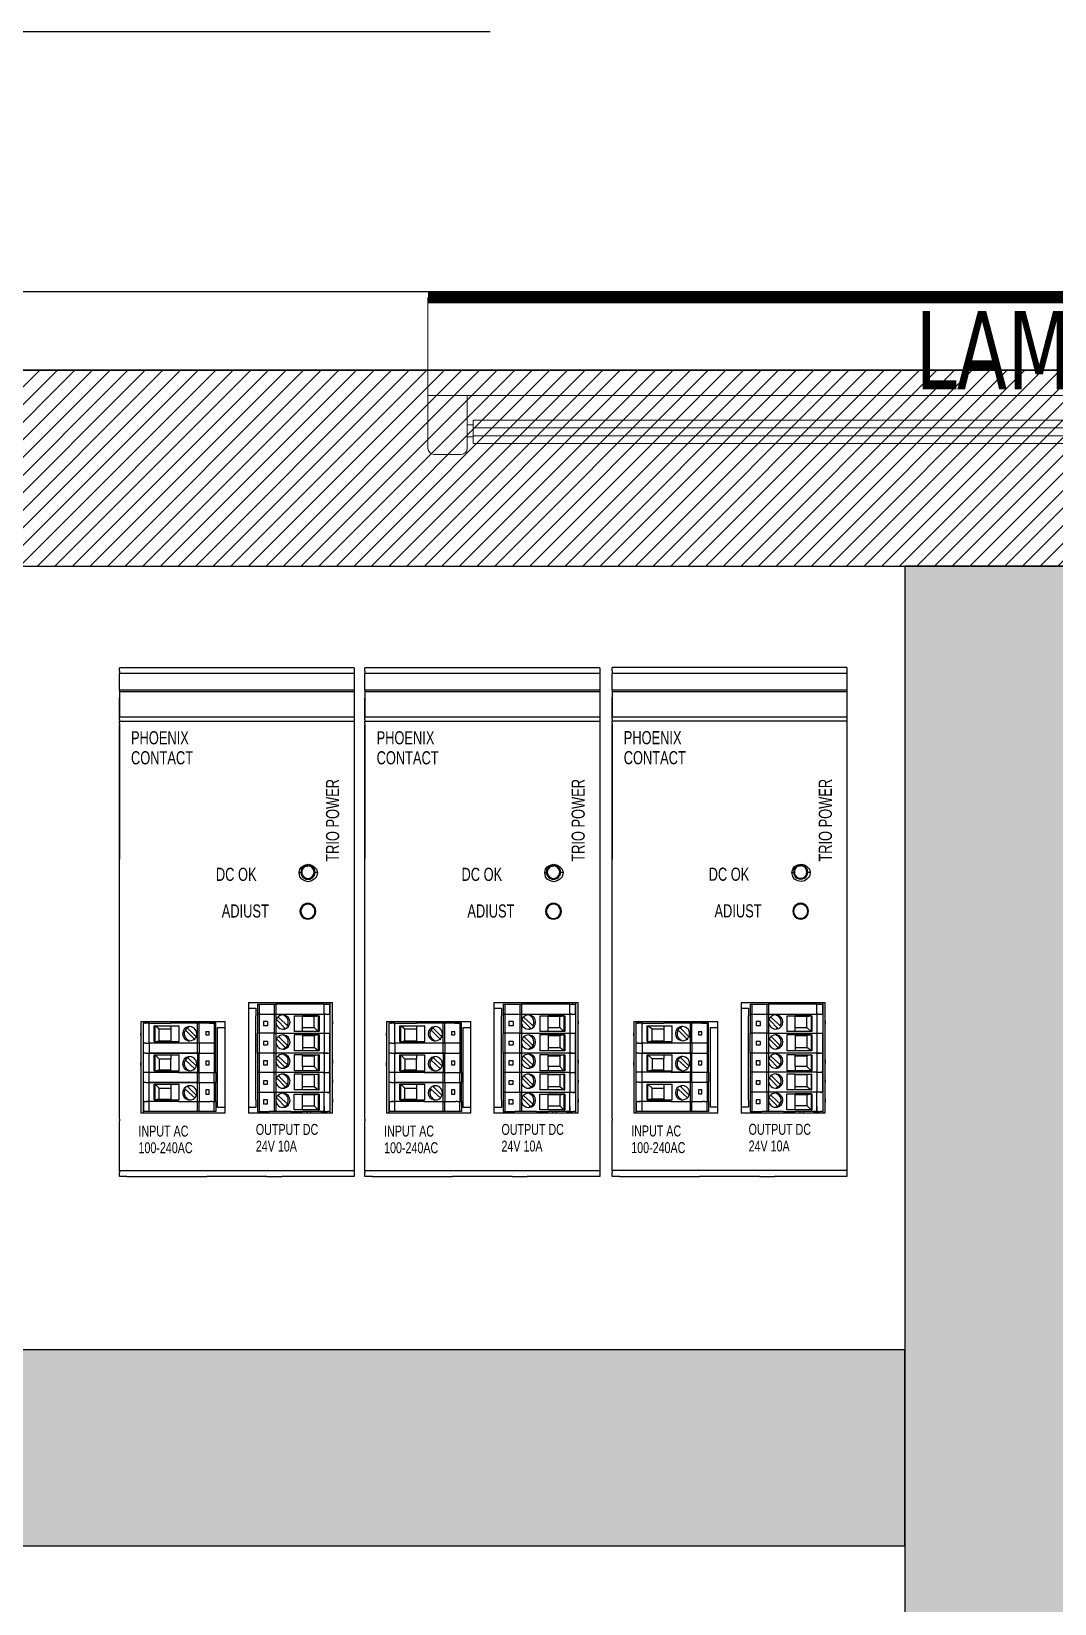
# Model space of a CAD drawing. Header units: millimetres. Extents: x 6750 to 121550, y -28210 to 66060.
# Drawn here: x 38771 to 39032.1, y 64600.7 to 65001.8 of the extents above; entities that cross this region are included whole.
import ezdxf
from ezdxf.enums import TextEntityAlignment as Align

# ---------------------------------------------------------------- set-up
doc = ezdxf.new("R2010")
doc.units = ezdxf.units.MM
doc.linetypes.add('atContinuous2', pattern=[0])
doc.layers.add('CHANGE', color=4, linetype='Continuous', lineweight=0)
doc.layers.add('TEXT', color=1, linetype='Continuous', lineweight=20)
doc.layers.add('Z_entity', color=7, linetype='Continuous')
doc.layers.add('Z_text', color=7, linetype='Continuous')
doc.styles.add('PM', font='arial.ttf', dxfattribs={"width": 0.6})
doc.styles.get("Standard").update_dxf_attribs({"font": 'arial.ttf'})
doc.styles.add('Tahoma', font='tahoma.ttf')
doc.dimstyles.new('MK-1.20 CK', dxfattribs={"dimscale": 25, "dimtxt": 2, "dimasz": 1, "dimexe": 0.5, "dimexo": 1, "dimgap": 0.5, "dimtad": 1, "dimdec": 0, "dimrnd": 0.0001, "dimtxsty": 'PM', "dimcen": 0, "dimdle": 1, "dimclrd": 251, "dimclre": 251, "dimclrt": 256, "dimadec": 4, "dimazin": 2, "dimtfac": 0.333333, "dimtdec": 0, "dimtix": 1, "dimtmove": 2, "dimatfit": 3, "dimtvp": 1, "dimarcsym": 0})

# ---------------------------------------------------------------- blocks, each defined once
blk = doc.blocks.new('A$C5AD80D50')
at = {"layer": 'CHANGE'}
for p, q in [((-150, -1.5), (-150, -26.5)), ((150, -1.5), (150, -26.5)), ((-150, -26.5), (-150, -40)), ((-150, -26.5), (150, -26.5)), ((-140, -40), (-140, -26.5)), ((140, -40), (140, -26.5)), ((150, -26.5), (150, -40)), ((-138.5, -34.01), (-140, -34.01)), ((-138.5, -32.75), (-138.5, -38.75)), ((-138.5, -32.75), (138.25, -32.75)), ((-138.5, -34.75), (138.25, -34.75)), ((138.25, -32.75), (138.25, -38.75)), ((138.25, -34.01), (139.75, -34.01)), ((-138.5, -37), (-140, -37)), ((-138.5, -36.75), (138.25, -36.75)), ((-138.5, -38.75), (138.25, -38.75)), ((138.25, -37), (139.75, -37)), ((-148.5, -41.5), (-141.5, -41.5)), ((148.5, -41.5), (141.5, -41.5))]:
    blk.add_line(p, q, dxfattribs=at)
at = {"layer": 'CHANGE', "const_width": 3}
blk.add_lwpolyline([(-150, -1.5), (150, -1.5)], dxfattribs=at)
at = {"layer": 'CHANGE'}
for centre, start, end in [((-148.5, -40), 180, 270), ((-141.5, -40), 270, 0), ((141.5, -40), 180, 270), ((148.5, -40), 270, 0)]:
    blk.add_arc(centre, 1.5, start, end, dxfattribs=at)
blk = doc.blocks.new('A$C47690F4F')
blk.add_blockref('A$C5AD80D50', (0, 0))
at = {"layer": 'TEXT', "color": 2, "style": 'Tahoma', "width": 0.8}
blk.add_text('LAMP', height=20, dxfattribs=at).set_placement((0, -14.92), align=Align.MIDDLE)
blk = doc.blocks.new('A$C2D756657')
blk.add_lwpolyline([(25.92, 129.82), (25.92, 0)])
at = {"layer": 'Z_entity', "color": 0}
for points in [[(-33.99, 128.97), (-33.99, 129.82)], [(-32.08, 129.82), (-33.99, 129.82)], [(-33.99, 128.97), (-33.99, 129.82)], [(-32.08, 129.82), (-33.99, 129.82)], [(-33.99, 128.97), (-33.99, 128.33)], [(-33.99, 128.97), (-33.99, 128.33)], [(-31.45, 129.82), (-32.08, 129.82)], [(-30.6, 129.82), (-31.45, 129.82)], [(-30.6, 129.82), (-31.45, 129.82)], [(-29.53, 129.82), (-30.6, 129.82)], [(21.46, 129.82), (-29.53, 129.82), (-30.6, 129.82)], [(25.92, 129.82), (24.01, 129.82), (23.37, 129.82), (22.52, 129.82), (21.46, 129.82)], [(23.37, 129.82), (22.52, 129.82), (21.46, 129.82)], [(25.92, 129.82), (24.01, 129.82)], [(-33.99, 126.84), (-33.99, 127.91), (-33.99, 128.33)], [(-33.99, 126.84), (-33.99, 127.91), (-33.99, 128.33)], [(-29.53, 128.33), (-33.99, 128.33)], [(-33.99, 124.08), (-33.99, 126.84)], [(-33.99, 124.08), (-33.99, 126.84)], [(-27.83, 128.33), (-29.53, 128.33)], [(19.76, 128.33), (-27.83, 128.33), (-29.53, 128.33)], [(21.46, 128.33), (19.76, 128.33)], [(25.92, 128.33), (21.46, 128.33), (19.76, 128.33)], [(-33.99, 124.08), (-33.99, 123.87), (-33.99, 123.66), (-33.99, 123.02)], [(25.92, 124.08), (-33.99, 124.08), (-33.99, 123.87), (-33.99, 123.66), (-33.99, 123.02)], [(25.92, 123.87), (25.92, 123.66), (-33.99, 123.66)], [(-33.99, 123.02), (-33.99, 122.17), (-33.99, 118.98), (-33.99, 117.28)], [(-33.99, 123.02), (-33.99, 122.17), (-33.99, 118.98), (-33.99, 117.28)], [(-33.99, 117.28), (-33.99, 118.98), (-33.99, 122.17)], [(-33.99, 116.64), (-33.99, 117.28)], [(-33.99, 116.64), (-33.99, 117.28)], [(-33.99, 116.64), (-33.99, 117.28)], [(-33.99, 117.28), (25.92, 117.28), (25.92, 116.64), (25.92, 116.43), (25.92, 116.22)], [(-33.99, 116.64), (-33.99, 116.43), (-33.99, 116.22)], [(-33.99, 116.64), (-33.99, 116.43), (-33.99, 116.22)], [(-33.99, 116.64), (-33.99, 116.43), (-33.99, 116.22), (25.92, 116.22)], [(-33.99, 115.58), (-33.99, 115.79), (-33.99, 116.22)], [(-33.99, 115.58), (-33.99, 115.79), (-33.99, 116.22)], [(-33.99, 115.58), (-33.99, 115.79), (-33.99, 116.22)], [(-33.99, 115.58), (-33.99, 115.16)], [(-33.99, 115.58), (-33.99, 115.16)], [(-33.99, 115.16), (-33.99, 80.95), (-33.99, 115.16)], [(-33.99, 68.2), (-33.99, 80.95)], [(-33.99, 68.2), (-33.99, 80.95)], [(16.57, 77.55), (16.36, 76.49), (15.72, 75.85), (15.09, 75.43), (14.24, 75.21), (13.39, 75.43), (12.54, 75.85), (12.11, 76.49), (11.9, 77.55), (12.11, 78.4), (12.54, 79.04), (13.39, 79.46), (14.24, 79.68), (15.09, 79.46), (15.72, 79.04), (16.36, 78.4), (16.57, 77.55)], [(11.9, 77.55), (12.54, 77.55)], [(14.02, 79.04), (14.02, 79.25)], [(16.57, 77.55), (15.94, 77.55)], [(-33.99, 61.83), (-33.99, 65.02), (-33.99, 68.2)], [(-33.99, 65.02), (-33.99, 68.2)], [(-33.99, 65.02), (-33.99, 68.2)], [(-33.99, 14.66), (-33.99, 61.83), (-33.99, 65.02)], [(-33.99, 14.66), (-33.99, 61.83), (-33.99, 65.02)], [(-1.06, 44.41), (20.4, 44.41)], [(-1.06, 44.41), (-1.06, 42.92), (0.85, 42.92), (0.85, 41.01)], [(14.02, 43.98), (14.02, 44.41)], [(14.87, 43.98), (14.87, 44.41)], [(18.91, 44.41), (18.91, 43.98)], [(18.91, 44.41), (18.91, 43.98)], [(19.76, 44.41), (19.76, 43.98), (19.76, 41.43)], [(20.4, 39.94), (20.4, 44.41)], [(-1.06, 42.92), (-1.06, 17.63)], [(0.85, 19.55), (0.85, 41.01)], [(1.27, 43.98), (1.7, 43.98), (5.52, 43.98)], [(1.27, 43.98), (1.27, 41.43), (1.7, 41.43), (2.34, 41.43)], [(1.7, 41.43), (1.7, 36.54), (1.27, 36.54)], [(1.27, 41.43), (1.27, 36.54)], [(1.7, 41.43), (1.27, 41.43)], [(1.7, 43.98), (1.7, 41.43)], [(1.7, 41.43), (2.34, 41.43)], [(2.34, 41.43), (5.52, 41.43)], [(2.34, 41.43), (5.52, 41.43)], [(5.52, 43.98), (5.52, 41.43)], [(5.52, 43.98), (5.95, 43.98)], [(5.52, 41.43), (5.52, 36.54)], [(5.52, 41.43), (5.95, 41.43), (10.84, 41.43)], [(5.52, 41.43), (5.95, 41.43), (10.84, 41.43)], [(18.27, 41.43), (18.27, 43.98), (5.95, 43.98), (5.95, 41.43)], [(5.95, 41.43), (5.95, 36.54)], [(9.14, 38.24), (6.59, 40.58)], [(10.62, 41.01), (12.75, 41.01), (12.75, 40.79)], [(10.62, 41.01), (10.62, 36.97)], [(10.84, 41.43), (11.9, 41.43)], [(10.84, 41.43), (11.9, 41.43), (12.75, 41.43)], [(11.9, 41.43), (12.75, 41.43)], [(12.75, 41.43), (15.72, 41.43)], [(12.75, 41.43), (15.72, 41.43)], [(16.78, 41.01), (12.75, 41.01)], [(12.75, 38.03), (12.75, 40.79)], [(15.72, 40.79), (12.75, 40.79)], [(15.72, 41.43), (15.94, 41.43)], [(15.72, 41.43), (15.94, 41.43)], [(15.72, 38.03), (15.72, 40.79), (16.78, 41.01), (16.78, 36.97)], [(15.94, 41.43), (17.42, 41.43), (18.06, 41.43), (18.27, 41.43)], [(15.94, 41.43), (17.42, 41.43), (18.06, 41.43), (18.27, 41.43)], [(16.78, 41.01), (17, 41.01), (17, 36.97)], [(18.27, 43.98), (19.76, 43.98)], [(18.48, 41.43), (18.27, 41.43), (18.27, 36.54)], [(18.7, 41.43), (18.48, 41.43), (18.27, 41.43)], [(18.7, 41.43), (18.48, 41.43)], [(18.7, 41.43), (19.12, 41.43), (19.33, 41.43), (19.55, 41.43)], [(18.7, 41.43), (19.12, 41.43), (19.33, 41.43), (19.55, 41.43)], [(19.76, 41.43), (19.55, 41.43)], [(19.76, 41.43), (19.55, 41.43)], [(19.76, 41.43), (19.76, 43.98)], [(19.76, 41.43), (19.76, 40.16), (19.76, 39.94), (19.76, 39.31)], [(19.76, 41.43), (19.76, 40.16), (19.76, 39.94), (19.76, 39.31)], [(19.76, 40.16), (19.76, 39.94), (19.76, 39.31)], [(-28.47, 39.52), (-28.47, 36.76), (-28.47, 36.54)], [(-28.47, 39.52), (-7.01, 39.52)], [(-28.47, 36.76), (-28.47, 36.54), (-28.47, 36.12), (-28.47, 35.91), (-28.47, 35.69)], [(-28.47, 36.76), (-28.47, 36.54), (-28.47, 36.12), (-28.47, 35.91), (-28.47, 35.69)], [(-28.47, 36.54), (-28.47, 36.12), (-28.47, 35.91), (-28.47, 35.69)], [(-28.47, 36.12), (-28.47, 36.54), (-28.47, 36.12), (-28.47, 35.91), (-28.47, 36.12)], [(-27.83, 39.52), (-27.83, 39.09)], [(-27.2, 39.09), (-27.41, 39.09), (-27.83, 39.09)], [(-27.83, 36.54), (-27.83, 36.76), (-27.83, 38.03), (-27.83, 39.09)], [(-27.83, 36.54), (-27.83, 36.76), (-27.83, 38.03), (-27.83, 39.09)], [(-27.83, 35.69), (-27.83, 36.12), (-27.83, 36.54)], [(-27.83, 35.69), (-27.83, 36.12), (-27.83, 36.54)], [(-27.41, 39.09), (-27.2, 39.09)], [(-26.35, 39.09), (-27.2, 39.09)], [(-26.35, 39.09), (-27.2, 39.09)], [(-26.35, 38.88), (-26.35, 39.09), (-26.13, 39.09), (-25.5, 39.09)], [(-26.35, 39.09), (-26.13, 39.09), (-25.5, 39.09)], [(-26.35, 39.09), (-26.35, 38.88)], [(-26.35, 37.18), (-26.35, 37.61), (-26.35, 38.67), (-26.35, 38.88)], [(-26.35, 37.61), (-26.35, 38.67), (-26.35, 38.88)], [(-26.35, 37.18), (-26.35, 37.61)], [(-26.35, 33.99), (-26.35, 37.18)], [(-25.5, 39.09), (-20.82, 39.09)], [(-25.07, 34.42), (-25.07, 38.46)], [(-25.07, 34.42), (-24.86, 34.42), (-24.86, 38.46)], [(-25.07, 38.46), (-24.86, 38.46)], [(-24.86, 38.46), (-20.82, 38.46), (-20.82, 37.61)], [(-20.82, 37.61), (-23.8, 37.61), (-24.86, 38.46)], [(-23.8, 34.63), (-23.8, 37.61)], [(-19.12, 39.09), (-19.97, 39.09), (-20.4, 39.09), (-20.82, 39.09)], [(-19.97, 39.09), (-20.4, 39.09), (-20.82, 39.09)], [(-20.82, 34.42), (-18.7, 34.42), (-18.7, 38.46)], [(-20.82, 38.46), (-18.7, 38.46)], [(-20.82, 37.61), (-20.82, 34.63)], [(-19.12, 39.09), (-19.97, 39.09), (-20.4, 39.09)], [(-19.12, 39.09), (-19.97, 39.09)], [(-18.91, 39.09), (-19.12, 39.09)], [(-18.91, 39.09), (-19.12, 39.09)], [(-18.91, 39.09), (-19.12, 39.09)], [(-17.85, 39.09), (-18.91, 39.09)], [(-17.85, 39.09), (-18.91, 39.09)], [(-11.05, 39.09), (-12.32, 39.09), (-13.6, 39.09), (-14.02, 39.09), (-17.85, 39.09)], [(-14.66, 34.84), (-17.21, 37.39)], [(-16.57, 37.82), (-14.24, 35.48)], [(-14.02, 33.99), (-14.02, 39.09)], [(-10.84, 33.99), (-13.6, 33.99), (-13.6, 39.09)], [(-9.77, 39.09), (-10.41, 39.09), (-11.05, 39.09), (-12.32, 39.09)], [(-11.9, 36.97), (-11.9, 36.12), (-11.05, 36.12)], [(-11.9, 36.97), (-11.05, 36.97)], [(-11.05, 39.09), (-10.41, 39.09), (-9.77, 39.09)], [(-11.05, 36.12), (-11.05, 36.97)], [(-9.77, 39.09), (-9.77, 33.99), (-9.35, 33.99), (-9.35, 39.09), (-9.77, 39.09)], [(-8.92, 38.03), (-7.01, 38.03), (-7.01, 39.52)], [(-8.92, 19.55), (-8.92, 36.12), (-8.92, 38.03)], [(-7.01, 17.63), (-7.01, 38.03)], [(1.7, 36.54), (1.7, 31.45), (1.27, 31.45), (1.27, 36.54)], [(1.7, 36.54), (1.27, 36.54)], [(5.52, 36.54), (2.34, 36.54), (1.7, 36.54)], [(5.52, 36.54), (2.34, 36.54), (1.7, 36.54)], [(3.82, 39.52), (2.76, 39.52)], [(2.76, 39.52), (2.76, 38.46)], [(3.82, 38.46), (2.76, 38.46)], [(3.82, 39.52), (3.82, 38.46)], [(5.52, 36.54), (5.95, 36.54), (18.06, 36.54)], [(18.06, 31.45), (5.95, 31.45), (5.52, 31.45), (5.52, 36.54)], [(5.52, 36.54), (5.95, 36.54), (18.06, 36.54)], [(18.06, 31.45), (5.95, 31.45), (5.52, 31.45), (5.52, 36.54)], [(5.52, 36.54), (5.95, 36.54), (18.06, 36.54)], [(5.95, 36.54), (5.95, 31.45)], [(6.16, 39.94), (8.5, 37.61)], [(16.78, 36.97), (12.75, 36.97), (10.62, 36.97)], [(16.78, 36.12), (12.75, 36.12), (10.62, 36.12)], [(10.62, 36.12), (10.62, 32.08)], [(12.75, 36.97), (12.75, 38.03), (15.72, 38.03), (16.78, 36.97)], [(16.78, 36.12), (15.72, 35.91), (12.75, 35.91)], [(12.75, 36.12), (12.75, 35.91)], [(16.78, 36.12), (16.78, 32.08), (12.75, 32.08)], [(17, 36.12), (17, 32.08), (16.78, 32.08), (15.72, 32.93)], [(17, 36.97), (16.78, 36.97)], [(17, 36.12), (16.78, 36.12)], [(18.06, 36.54), (18.27, 36.54), (19.12, 36.54)], [(18.06, 36.54), (18.27, 36.54), (19.12, 36.54)], [(18.06, 36.54), (18.27, 36.54), (19.12, 36.54)], [(18.27, 36.54), (18.27, 31.45), (19.12, 31.45)], [(19.12, 36.54), (19.33, 36.54), (19.55, 36.54)], [(19.12, 36.54), (19.33, 36.54), (19.55, 36.54)], [(19.12, 36.54), (19.33, 36.54), (19.55, 36.54), (19.76, 36.54)], [(19.12, 36.54), (19.33, 36.54), (19.55, 36.54), (19.76, 36.54)], [(19.55, 36.54), (19.76, 36.54)], [(19.76, 39.31), (19.76, 38.67), (19.76, 38.46), (19.76, 36.97)], [(19.76, 39.31), (19.76, 38.67), (19.76, 38.46), (19.76, 36.97)], [(19.76, 39.31), (19.76, 38.67), (19.76, 38.46), (19.76, 36.97)], [(19.76, 36.97), (19.76, 36.54)], [(19.76, 36.97), (19.76, 36.54)], [(19.76, 21.46), (19.76, 24.86), (19.76, 26.56), (19.76, 28.68), (19.76, 29.32), (19.76, 29.96), (19.76, 31.45), (19.76, 36.54), (19.76, 31.45), (19.76, 29.96), (19.76, 29.32), (19.76, 28.68), (19.76, 26.56), (19.76, 24.86), (19.76, 21.46)], [(19.76, 36.54), (19.76, 31.45), (19.76, 29.96), (19.76, 29.32), (19.76, 28.68)], [(20.4, 39.73), (20.4, 39.94)], [(20.4, 38.88), (20.4, 39.31), (20.4, 39.73), (20.4, 39.94)], [(20.4, 38.88), (20.4, 39.31), (20.4, 39.73), (20.4, 39.94)], [(20.4, 38.67), (20.4, 38.88), (20.4, 39.31), (20.4, 39.73), (20.4, 39.31), (20.4, 38.88)], [(20.4, 38.88), (20.4, 39.31), (20.4, 39.73)], [(20.4, 38.67), (20.4, 38.88)], [(20.4, 38.67), (20.4, 38.88)], [(20.4, 34.63), (20.4, 34.84), (20.4, 38.67)], [(-28.47, 35.69), (-28.47, 29.11), (-28.47, 28.26), (-28.47, 21.67)], [(-27.83, 33.99), (-27.83, 34.84), (-27.83, 35.69)], [(-27.83, 33.99), (-27.83, 34.84), (-27.83, 35.69)], [(-27.83, 31.45), (-27.83, 31.66), (-27.83, 33.36), (-27.83, 33.99)], [(-27.83, 33.99), (-27.62, 33.99)], [(-27.83, 33.99), (-27.62, 33.99)], [(-27.83, 31.45), (-27.83, 31.66), (-27.83, 33.36), (-27.83, 33.99)], [(-27.2, 33.99), (-27.41, 33.99), (-27.62, 33.99)], [(-27.2, 33.99), (-27.41, 33.99), (-27.62, 33.99)], [(-27.2, 33.99), (-26.77, 33.99), (-26.56, 33.99), (-26.35, 33.99)], [(-27.2, 33.99), (-26.77, 33.99), (-26.56, 33.99), (-26.35, 33.99)], [(-25.5, 33.99), (-26.13, 33.99), (-26.35, 33.99)], [(-25.5, 33.99), (-26.13, 33.99), (-26.35, 33.99), (-26.35, 31.45)], [(-23.8, 33.99), (-24.01, 33.99), (-25.5, 33.99)], [(-23.8, 33.99), (-24.01, 33.99), (-25.5, 33.99)], [(-24.86, 34.42), (-20.82, 34.42), (-20.82, 34.63)], [(-24.86, 34.42), (-23.8, 34.63), (-20.82, 34.63)], [(-20.82, 33.99), (-23.8, 33.99)], [(-20.82, 33.99), (-23.8, 33.99)], [(-19.97, 33.99), (-20.82, 33.99)], [(-19.97, 33.99), (-20.82, 33.99)], [(-13.6, 33.99), (-14.02, 33.99), (-18.91, 33.99), (-19.97, 33.99)], [(-18.91, 33.99), (-19.97, 33.99)], [(-14.02, 33.99), (-18.91, 33.99)], [(-14.02, 31.45), (-14.02, 33.99)], [(-13.6, 33.99), (-14.02, 33.99)], [(-10.84, 33.99), (-13.6, 33.99), (-13.6, 31.45)], [(-10.41, 33.99), (-10.84, 33.99)], [(-9.77, 33.99), (-10.41, 33.99), (-10.84, 33.99)], [(-9.77, 33.99), (-10.41, 33.99)], [(-9.77, 33.99), (-9.77, 31.45), (-9.35, 31.45), (-9.35, 33.99), (-9.77, 33.99)], [(3.82, 34.42), (2.76, 34.42), (2.76, 33.57), (3.82, 33.57)], [(3.82, 34.42), (3.82, 33.57)], [(8.5, 32.72), (6.16, 35.06)], [(9.14, 33.14), (6.59, 35.69)], [(12.75, 35.91), (12.75, 32.93), (12.75, 32.08), (10.62, 32.08)], [(12.75, 32.93), (15.72, 32.93)], [(15.72, 35.91), (15.72, 32.93)], [(20.4, 33.78), (20.4, 33.99), (20.4, 34.42), (20.4, 34.63), (20.4, 34.84)], [(20.4, 33.78), (20.4, 33.99), (20.4, 34.42), (20.4, 34.63), (20.4, 34.84)], [(20.4, 33.99), (20.4, 34.42), (20.4, 34.63)], [(20.4, 33.99), (20.4, 34.42), (20.4, 34.63)], [(20.4, 33.99), (20.4, 34.42), (20.4, 34.63)], [(20.4, 29.96), (20.4, 33.78), (20.4, 33.99)], [(-28.47, 28.26), (-28.47, 29.11), (-28.47, 28.26)], [(-27.83, 31.45), (-27.83, 31.66)], [(-27.62, 31.45), (-27.83, 31.45)], [(-27.62, 31.45), (-27.83, 31.45)], [(-27.83, 28.05), (-27.83, 31.45)], [(-27.83, 26.56), (-27.83, 28.05), (-27.83, 31.45)], [(-27.83, 26.56), (-27.83, 28.05), (-27.83, 31.45)], [(-27.2, 31.45), (-27.41, 31.45), (-27.62, 31.45)], [(-27.2, 31.45), (-27.41, 31.45), (-27.62, 31.45)], [(-27.2, 31.45), (-26.35, 31.45), (-26.13, 31.45)], [(-27.2, 31.45), (-26.35, 31.45), (-26.13, 31.45)], [(-26.35, 26.56), (-26.35, 31.45)], [(-26.13, 31.45), (-14.02, 31.45)], [(-13.6, 31.45), (-14.02, 31.45), (-26.13, 31.45)], [(-25.07, 31.02), (-24.86, 31.02), (-20.82, 31.02)], [(-25.07, 26.98), (-25.07, 31.02)], [(-24.86, 26.98), (-24.86, 31.02)], [(-23.8, 29.96), (-24.86, 31.02)], [(-20.82, 31.02), (-20.82, 29.96), (-23.8, 29.96)], [(-23.8, 29.96), (-23.8, 27.2), (-20.82, 27.2)], [(-20.82, 31.02), (-18.7, 31.02)], [(-20.82, 26.98), (-20.82, 27.2), (-20.82, 29.96)], [(-18.7, 26.98), (-18.7, 31.02)], [(-14.66, 27.41), (-17.21, 29.75)], [(-16.57, 30.38), (-14.24, 28.05)], [(-13.6, 31.45), (-14.02, 31.45), (-14.02, 26.56)], [(-13.6, 26.56), (-13.6, 31.45)], [(-13.6, 31.45), (-10.84, 31.45)], [(-13.6, 31.45), (-10.84, 31.45)], [(-11.9, 29.53), (-11.9, 28.47), (-11.05, 28.47)], [(-11.9, 29.53), (-11.05, 29.53)], [(-11.05, 28.47), (-11.05, 29.53)], [(-10.84, 31.45), (-10.41, 31.45), (-9.77, 31.45)], [(-10.84, 31.45), (-10.41, 31.45)], [(-10.41, 31.45), (-9.77, 31.45)], [(-9.35, 26.56), (-9.35, 31.45), (-9.77, 31.45), (-9.77, 26.56), (-9.35, 26.56)], [(1.27, 31.45), (1.27, 26.56)], [(1.7, 31.45), (1.7, 26.56), (1.27, 26.56)], [(18.06, 31.45), (5.95, 31.45), (5.52, 31.45), (2.34, 31.45), (1.7, 31.45), (1.27, 31.45)], [(5.52, 31.45), (2.34, 31.45), (1.7, 31.45)], [(2.76, 28.47), (3.82, 28.47), (3.82, 29.53), (2.76, 29.53), (2.76, 28.47)], [(18.06, 26.56), (5.95, 26.56), (5.52, 26.56), (5.52, 31.45)], [(5.52, 31.45), (5.95, 31.45), (5.95, 26.56)], [(5.52, 26.56), (5.52, 31.45)], [(18.06, 31.45), (5.95, 31.45)], [(8.5, 27.62), (6.16, 29.96)], [(9.14, 28.26), (6.59, 30.6)], [(10.62, 31.02), (10.62, 26.98)], [(12.75, 31.02), (10.62, 31.02)], [(16.78, 31.02), (16.78, 26.98), (12.75, 26.98)], [(12.75, 30.81), (15.72, 30.81), (15.72, 28.05), (12.75, 28.05), (12.75, 30.81), (12.75, 31.02), (16.78, 31.02), (15.72, 30.81)], [(16.78, 31.02), (17, 31.02), (17, 26.98), (16.78, 26.98), (15.72, 28.05)], [(18.27, 31.45), (18.06, 31.45)], [(18.27, 31.45), (18.06, 31.45)], [(18.06, 31.45), (18.27, 31.45), (18.27, 26.56)], [(18.27, 31.45), (18.06, 31.45)], [(19.12, 31.45), (18.27, 31.45)], [(19.12, 31.45), (18.27, 31.45)], [(19.12, 31.45), (18.27, 31.45)], [(19.12, 31.45), (19.33, 31.45), (19.55, 31.45)], [(19.12, 31.45), (19.33, 31.45), (19.55, 31.45)], [(19.12, 31.45), (19.33, 31.45), (19.55, 31.45)], [(19.12, 31.45), (19.33, 31.45), (19.55, 31.45)], [(19.12, 31.45), (19.33, 31.45), (19.55, 31.45)], [(19.12, 31.45), (19.33, 31.45), (19.55, 31.45)], [(19.76, 31.45), (19.55, 31.45)], [(19.76, 31.45), (19.55, 31.45)], [(19.76, 31.45), (19.55, 31.45)], [(19.76, 31.45), (19.55, 31.45)], [(19.76, 28.68), (19.76, 26.56), (19.76, 24.86), (19.76, 21.46)], [(20.4, 29.75), (20.4, 29.96)], [(20.4, 28.68), (20.4, 28.9), (20.4, 29.32), (20.4, 29.75), (20.4, 29.96)], [(20.4, 29.75), (20.4, 29.96)], [(20.4, 29.75), (20.4, 29.32), (20.4, 28.9), (20.4, 29.32), (20.4, 29.75)], [(20.4, 28.9), (20.4, 29.32), (20.4, 29.75)], [(20.4, 28.9), (20.4, 29.32), (20.4, 29.75)], [(20.4, 28.68), (20.4, 28.9)], [(20.4, 24.86), (20.4, 28.68), (20.4, 28.9)], [(-27.83, 26.13), (-27.83, 26.56)], [(-27.62, 26.56), (-27.83, 26.56)], [(-27.83, 26.13), (-27.83, 26.56)], [(-27.62, 26.56), (-27.83, 26.56)], [(-27.83, 24.01), (-27.83, 24.86), (-27.83, 26.13)], [(-27.83, 24.01), (-27.83, 24.86), (-27.83, 26.13)], [(-26.77, 26.56), (-27.2, 26.56), (-27.41, 26.56), (-27.62, 26.56)], [(-26.77, 26.56), (-27.2, 26.56), (-27.41, 26.56), (-27.62, 26.56)], [(-24.01, 26.56), (-25.5, 26.56), (-26.13, 26.56), (-26.35, 26.56), (-26.56, 26.56), (-26.77, 26.56)], [(-24.01, 26.56), (-25.5, 26.56), (-26.13, 26.56), (-26.35, 26.56), (-26.56, 26.56), (-26.77, 26.56)], [(-26.35, 24.01), (-26.35, 26.56)], [(-26.13, 24.01), (-14.02, 24.01), (-14.02, 26.56), (-13.6, 26.56)], [(-25.07, 26.98), (-24.86, 26.98), (-23.8, 27.2)], [(-24.86, 26.98), (-20.82, 26.98)], [(-23.8, 26.56), (-24.01, 26.56)], [(-23.8, 26.56), (-24.01, 26.56)], [(-20.82, 26.56), (-23.8, 26.56)], [(-20.82, 26.56), (-23.8, 26.56)], [(-20.82, 26.98), (-18.7, 26.98)], [(-19.97, 26.56), (-20.82, 26.56)], [(-19.97, 26.56), (-20.82, 26.56)], [(-14.02, 26.56), (-18.91, 26.56), (-19.97, 26.56)], [(-18.91, 26.56), (-19.97, 26.56)], [(-18.91, 26.56), (-14.02, 26.56), (-13.6, 26.56)], [(-14.02, 24.01), (-13.6, 24.01), (-13.6, 26.56)], [(-13.6, 26.56), (-10.84, 26.56)], [(-13.6, 26.56), (-10.84, 26.56)], [(-10.84, 26.56), (-10.41, 26.56), (-9.77, 26.56)], [(-10.84, 26.56), (-10.41, 26.56), (-9.77, 26.56)], [(-9.77, 24.01), (-9.77, 26.56), (-9.35, 26.56), (-9.35, 24.01), (-9.77, 24.01)], [(1.27, 26.56), (1.27, 21.46)], [(1.7, 26.56), (1.27, 26.56)], [(5.52, 26.56), (2.34, 26.56), (1.7, 26.56)], [(1.7, 26.56), (1.7, 21.46)], [(5.52, 26.56), (2.34, 26.56), (1.7, 26.56)], [(2.76, 23.58), (3.82, 23.58), (3.82, 24.43), (2.76, 24.43), (2.76, 23.58)], [(5.95, 26.56), (5.52, 26.56)], [(18.06, 21.46), (5.95, 21.46), (5.52, 21.46), (5.52, 26.56)], [(5.52, 26.56), (5.95, 26.56), (5.95, 21.46)], [(5.52, 21.46), (5.52, 26.56)], [(5.95, 26.56), (5.52, 26.56)], [(18.06, 26.56), (5.95, 26.56)], [(18.06, 26.56), (5.95, 26.56)], [(18.06, 26.56), (5.95, 26.56)], [(8.5, 22.73), (6.16, 25.07)], [(9.14, 23.16), (6.59, 25.71)], [(12.75, 26.98), (10.62, 26.98)], [(10.62, 26.13), (10.62, 22.1)], [(12.75, 26.13), (10.62, 26.13)], [(12.75, 28.05), (12.75, 26.98)], [(12.75, 22.95), (12.75, 25.92), (12.75, 26.13), (16.78, 26.13), (16.78, 22.1), (12.75, 22.1)], [(16.78, 26.13), (15.72, 25.92), (12.75, 25.92)], [(15.72, 22.95), (16.78, 22.1), (17, 22.1), (17, 26.13), (16.78, 26.13)], [(15.72, 25.92), (15.72, 22.95)], [(18.06, 26.56), (18.27, 26.56), (19.12, 26.56), (19.33, 26.56)], [(18.06, 26.56), (18.27, 26.56), (19.12, 26.56), (19.33, 26.56)], [(18.27, 26.56), (18.06, 26.56)], [(18.27, 26.56), (18.27, 21.46), (18.06, 21.46)], [(18.27, 26.56), (18.06, 26.56)], [(18.27, 26.56), (19.12, 26.56), (19.33, 26.56)], [(18.27, 26.56), (19.12, 26.56), (19.33, 26.56)], [(19.12, 26.56), (19.33, 26.56), (19.55, 26.56)], [(19.12, 26.56), (19.33, 26.56)], [(19.76, 26.56), (19.55, 26.56), (19.33, 26.56)], [(19.76, 26.56), (19.55, 26.56), (19.33, 26.56)], [(19.33, 26.56), (19.55, 26.56)], [(19.76, 26.56), (19.55, 26.56), (19.33, 26.56)], [(19.76, 26.56), (19.55, 26.56), (19.33, 26.56)], [(20.4, 24.65), (20.4, 24.86)], [(20.4, 23.8), (20.4, 24.01), (20.4, 24.43), (20.4, 24.65), (20.4, 24.86)], [(20.4, 24.65), (20.4, 24.86)], [(20.4, 24.65), (20.4, 24.43), (20.4, 24.01), (20.4, 24.43), (20.4, 24.65)], [(20.4, 24.01), (20.4, 24.43), (20.4, 24.65)], [(20.4, 24.01), (20.4, 24.43), (20.4, 24.65)], [(-28.47, 21.67), (-28.47, 20.82)], [(-28.47, 21.67), (-28.47, 20.82)], [(-28.47, 21.67), (-28.47, 20.82)], [(-28.47, 20.82), (-28.47, 16.15)], [(-27.62, 24.01), (-27.83, 24.01)], [(-27.62, 24.01), (-27.83, 24.01)], [(-27.83, 19.12), (-27.83, 22.95), (-27.83, 24.01)], [(-27.83, 19.12), (-27.83, 22.95), (-27.83, 24.01)], [(-27.83, 19.12), (-27.83, 22.95)], [(-27.2, 24.01), (-27.41, 24.01), (-27.62, 24.01)], [(-27.2, 24.01), (-27.41, 24.01), (-27.62, 24.01)], [(-27.2, 24.01), (-26.35, 24.01), (-26.13, 24.01)], [(-27.2, 24.01), (-26.35, 24.01), (-26.13, 24.01)], [(-26.35, 19.12), (-26.35, 24.01)], [(-14.02, 24.01), (-26.13, 24.01)], [(-25.07, 23.58), (-24.86, 23.58), (-20.82, 23.58)], [(-25.07, 19.55), (-25.07, 23.58)], [(-23.8, 19.76), (-24.86, 19.55), (-24.86, 23.58)], [(-23.8, 22.52), (-24.86, 23.58)], [(-23.8, 19.76), (-23.8, 22.52), (-20.82, 22.52)], [(-20.82, 23.58), (-18.7, 23.58)], [(-20.82, 19.55), (-18.7, 19.55), (-18.7, 23.58)], [(-20.82, 23.58), (-20.82, 22.52), (-20.82, 19.76)], [(-17.21, 22.31), (-14.66, 19.97)], [(-14.24, 20.61), (-16.57, 22.95)], [(-14.02, 19.12), (-14.02, 24.01), (-13.6, 24.01), (-13.6, 19.12)], [(-13.6, 24.01), (-10.84, 24.01)], [(-13.6, 24.01), (-10.84, 24.01)], [(-11.05, 22.1), (-11.9, 22.1), (-11.9, 21.03), (-11.05, 21.03)], [(-11.05, 21.03), (-11.05, 22.1)], [(-10.84, 24.01), (-10.41, 24.01)], [(-10.84, 24.01), (-10.41, 24.01), (-9.77, 24.01)], [(-10.41, 24.01), (-9.77, 24.01)], [(-9.35, 19.12), (-9.35, 24.01), (-9.77, 24.01), (-9.77, 19.12)], [(1.7, 21.46), (1.27, 21.46)], [(1.27, 21.46), (1.27, 16.57)], [(1.7, 21.46), (1.27, 21.46)], [(5.95, 21.46), (5.52, 21.46), (2.34, 21.46), (1.7, 21.46)], [(1.7, 21.46), (1.7, 16.57)], [(18.06, 21.46), (5.95, 21.46), (5.52, 21.46), (2.34, 21.46), (1.7, 21.46)], [(5.52, 21.46), (5.52, 16.57)], [(18.06, 21.46), (5.95, 21.46)], [(5.95, 21.46), (5.95, 16.57)], [(9.14, 18.27), (6.59, 20.61)], [(12.75, 22.1), (10.62, 22.1)], [(12.75, 17), (10.62, 17), (10.62, 21.03)], [(10.62, 21.03), (12.75, 21.03), (12.75, 20.82)], [(12.75, 22.1), (12.75, 22.95), (15.72, 22.95)], [(16.78, 21.03), (12.75, 21.03)], [(15.72, 20.82), (12.75, 20.82)], [(12.75, 17), (12.75, 18.06), (12.75, 20.82)], [(15.72, 20.82), (16.78, 21.03), (16.78, 17)], [(15.72, 20.82), (15.72, 18.06)], [(17, 21.03), (16.78, 21.03)], [(17, 21.03), (17, 17)], [(17.42, 16.57), (18.06, 16.57), (18.27, 16.57), (18.27, 16.78), (18.27, 17), (18.27, 17.85), (18.27, 18.27), (18.27, 21.46)], [(18.27, 21.46), (18.06, 21.46)], [(19.12, 21.46), (18.27, 21.46), (18.06, 21.46)], [(19.12, 21.46), (18.27, 21.46)], [(19.12, 21.46), (18.27, 21.46)], [(19.12, 21.46), (19.33, 21.46), (19.55, 21.46)], [(19.76, 21.46), (19.55, 21.46), (19.33, 21.46), (19.12, 21.46)], [(19.76, 21.46), (19.55, 21.46), (19.33, 21.46), (19.12, 21.46)], [(19.76, 21.46), (19.55, 21.46), (19.33, 21.46), (19.12, 21.46)], [(19.76, 21.46), (19.76, 19.97), (19.76, 19.33), (19.76, 18.7)], [(19.76, 21.46), (19.76, 19.97), (19.76, 19.33), (19.76, 18.7)], [(20.4, 23.8), (20.4, 24.01)], [(20.4, 23.8), (20.4, 24.01)], [(20.4, 19.97), (20.4, 23.8)], [(-7.01, 16.15), (-28.47, 16.15)], [(-27.83, 16.15), (-27.83, 16.57), (-27.83, 19.12)], [(-27.83, 16.15), (-27.83, 16.57), (-27.83, 19.12)], [(-27.62, 19.12), (-27.83, 19.12)], [(-27.62, 19.12), (-27.83, 19.12), (-27.83, 16.57)], [(-26.35, 16.57), (-27.83, 16.57)], [(-27.62, 19.12), (-27.41, 19.12), (-27.2, 19.12), (-26.77, 19.12)], [(-27.62, 19.12), (-27.41, 19.12), (-27.2, 19.12)], [(-26.77, 19.12), (-27.2, 19.12)], [(-26.35, 19.12), (-26.56, 19.12), (-26.77, 19.12)], [(-26.35, 19.12), (-26.56, 19.12), (-26.77, 19.12)], [(-23.8, 19.12), (-24.01, 19.12), (-25.5, 19.12), (-26.13, 19.12), (-26.35, 19.12)], [(-23.8, 19.12), (-24.01, 19.12), (-25.5, 19.12), (-26.13, 19.12), (-26.35, 19.12)], [(-26.35, 16.57), (-26.35, 19.12)], [(-9.35, 16.57), (-9.77, 16.57), (-13.6, 16.57), (-14.02, 16.57), (-26.35, 16.57)], [(-25.07, 19.55), (-24.86, 19.55), (-20.82, 19.55)], [(-23.8, 19.76), (-20.82, 19.76), (-20.82, 19.55)], [(-20.82, 19.12), (-23.8, 19.12)], [(-20.82, 19.12), (-23.8, 19.12)], [(-19.97, 19.12), (-20.82, 19.12)], [(-19.97, 19.12), (-20.82, 19.12)], [(-18.91, 19.12), (-19.97, 19.12)], [(-18.91, 19.12), (-19.97, 19.12)], [(-18.91, 19.12), (-14.02, 19.12), (-13.6, 19.12), (-10.84, 19.12)], [(-18.91, 19.12), (-14.02, 19.12), (-13.6, 19.12), (-10.84, 19.12)], [(-14.02, 16.57), (-14.02, 19.12)], [(-13.6, 16.57), (-13.6, 19.12)], [(-10.41, 19.12), (-10.84, 19.12)], [(-10.41, 19.12), (-10.84, 19.12)], [(-10.41, 19.12), (-9.77, 19.12), (-9.35, 19.12)], [(-10.41, 19.12), (-9.77, 19.12), (-9.35, 19.12), (-9.35, 16.57)], [(-9.77, 16.57), (-9.77, 19.12)], [(-7.01, 16.15), (-7.01, 17.63), (-8.92, 17.63), (-8.92, 19.55)], [(0.85, 19.55), (0.85, 17.63), (-1.06, 17.63), (-1.06, 16.15)], [(20.4, 16.15), (-1.06, 16.15)], [(1.27, 16.57), (1.7, 16.57), (2.34, 16.57)], [(1.7, 16.57), (2.34, 16.57), (2.97, 16.57), (4.25, 16.57)], [(2.34, 16.57), (2.97, 16.57), (4.25, 16.57)], [(3.82, 18.48), (3.82, 19.55), (2.76, 19.55), (2.76, 18.48)], [(3.82, 18.48), (2.76, 18.48)], [(9.77, 16.57), (5.95, 16.57), (5.52, 16.57), (4.25, 16.57)], [(8.5, 17.63), (6.16, 19.97)], [(9.77, 16.57), (10.84, 16.57), (11.05, 16.57), (11.9, 16.57), (12.32, 16.57)], [(9.77, 16.57), (10.84, 16.57), (11.05, 16.57), (11.9, 16.57), (12.32, 16.57)], [(10.84, 16.57), (11.05, 16.57), (11.9, 16.57), (12.32, 16.57)], [(12.32, 16.57), (12.75, 16.57)], [(12.32, 16.57), (12.75, 16.57)], [(12.75, 18.06), (15.72, 18.06)], [(16.78, 17), (12.75, 17)], [(17.42, 16.57), (12.75, 16.57)], [(14.02, 16.15), (14.02, 16.57)], [(14.87, 16.15), (14.87, 16.57)], [(15.72, 18.06), (16.78, 17), (17, 17)], [(18.27, 16.57), (18.06, 16.57), (17.42, 16.57)], [(18.27, 17.85), (18.27, 18.27)], [(18.27, 17.85), (18.27, 17), (18.27, 16.78)], [(18.27, 16.78), (18.27, 16.57), (19.12, 16.57)], [(18.27, 16.57), (19.12, 16.57)], [(18.91, 16.57), (18.91, 16.15)], [(19.76, 16.57), (19.33, 16.57), (19.12, 16.57)], [(19.33, 16.57), (19.12, 16.57)], [(19.76, 18.7), (19.76, 16.57)], [(19.76, 18.7), (19.76, 16.57)], [(19.76, 16.57), (19.76, 16.15)], [(20.4, 19.33), (20.4, 19.76), (20.4, 19.97)], [(20.4, 19.33), (20.4, 19.76), (20.4, 19.97)], [(20.4, 19.33), (20.4, 19.76), (20.4, 19.97)], [(20.4, 19.33), (20.4, 18.91), (20.4, 19.33), (20.4, 19.76), (20.4, 19.33)], [(20.4, 18.7), (20.4, 18.91), (20.4, 19.33)], [(20.4, 18.7), (20.4, 18.91), (20.4, 19.33)], [(20.4, 16.15), (20.4, 18.7), (20.4, 18.91), (20.4, 19.33)], [(-33.99, 14.66), (-33.99, 14.24)], [(-33.99, 14.66), (-33.99, 14.24)], [(-33.99, 7.86), (-33.99, 11.05), (-33.99, 14.24)], [(-33.99, 7.86), (-33.99, 11.05), (-33.99, 14.24)], [(-33.99, 7.86), (-33.99, 11.05), (-33.99, 14.24)], [(-33.99, 4.46), (-33.99, 7.86)], [(-33.99, 4.46), (-33.99, 7.86)], [(-33.99, 2.97), (-33.99, 4.46)], [(-33.99, 2.97), (-33.99, 4.46)], [(-33.99, 1.49), (-33.99, 2.12), (-33.99, 2.97)], [(-33.99, 1.49), (-33.99, 2.12), (-33.99, 2.97)], [(-33.99, 1.49), (-33.99, 1.06)], [(-33.99, 1.49), (-33.99, 1.06)], [(-29.53, 1.49), (-33.99, 1.49)], [(-32.08, 0), (-33.99, 0), (-33.99, 1.06)], [(-32.08, 0), (-33.99, 0), (-33.99, 1.06)], [(-27.83, 1.49), (-29.53, 1.49)], [(-27.83, 1.49), (-29.53, 1.49)], [(19.76, 1.49), (-27.83, 1.49)], [(3.61, 0), (3.19, 0), (0, 0), (-8.07, 0)], [(0, 0), (-8.07, 0)], [(3.61, 0), (3.19, 0), (0, 0)], [(3.61, 0), (4.46, 0), (4.89, 0)], [(3.61, 0), (4.46, 0), (4.89, 0)], [(4.89, 0), (6.16, 0), (7.44, 0)], [(4.89, 0), (6.16, 0), (7.44, 0)], [(21.46, 0), (7.44, 0)], [(25.92, 1.49), (21.46, 1.49), (19.76, 1.49)], [(25.92, 0), (24.01, 0), (23.37, 0), (22.52, 0), (21.46, 0)], [(-32.08, 0), (-31.45, 0)], [(-31.45, 0), (-30.6, 0), (-29.53, 0)], [(-31.45, 0), (-30.6, 0), (-29.53, 0)], [(-29.53, 0), (-15.51, 0)], [(-15.51, 0), (-14.24, 0), (-12.96, 0)], [(-15.51, 0), (-14.24, 0), (-12.96, 0)], [(-12.96, 0), (-12.54, 0), (-11.69, 0)], [(-12.96, 0), (-12.54, 0), (-11.69, 0)], [(-8.07, 0), (-11.26, 0), (-11.69, 0)], [(-8.07, 0), (-11.26, 0), (-11.69, 0)]]:
    blk.add_lwpolyline(points, dxfattribs=at)
at = {"layer": 'Z_entity', "color": 0, "linetype": 'atContinuous2'}
for centre, radius, start, end in [((14.13, 77.66), 1.81, 359.9992, 180.0008), ((14.13, 77.66), 1.81, 359.9992, 180.0008), ((14.13, 77.66), 1.81, 179.9992, 0.0008), ((14.13, 77.66), 1.81, 179.9992, 0.0008), ((14.13, 77.66), 1.59, 359.9981, 180.0019), ((14.13, 77.66), 1.59, 359.9981, 180.0019), ((14.13, 77.66), 1.59, 359.9981, 180.0019), ((14.13, 77.66), 1.59, 359.9981, 180.0019), ((14.13, 77.66), 1.59, 359.9981, 180.0019), ((14.13, 77.66), 1.59, 359.9981, 180.0019), ((14.13, 77.66), 1.59, 179.9982, 0.0018), ((14.13, 77.66), 1.59, 179.9982, 0.0018), ((14.13, 77.66), 1.59, 179.9982, 0.0018), ((14.13, 77.66), 1.59, 179.9982, 0.0018), ((14.13, 77.66), 1.59, 179.9982, 0.0018), ((14.13, 77.66), 1.59, 179.9982, 0.0018), ((14.13, 67.67), 2.02, 359.9992, 180.0008), ((14.13, 67.67), 2.02, 359.9992, 180.0008), ((14.13, 67.67), 1.81, 89.9992, 270.0008), ((14.13, 67.67), 1.81, 89.9992, 270.0008), ((14.13, 67.67), 1.81, 89.9992, 270.0008), ((14.13, 67.67), 1.81, 269.9992, 90.0008), ((14.13, 67.67), 1.81, 269.9992, 90.0008), ((14.13, 67.67), 1.81, 269.9992, 90.0008), ((14.13, 67.67), 2.02, 179.9992, 0.0008), ((14.13, 67.67), 2.02, 179.9992, 0.0008), ((7.76, 39.41), 1.81, 154.3855, 180), ((7.76, 39.41), 1.81, 154.3855, 180), ((7.76, 39.41), 1.81, 154.3855, 180), ((7.76, 39.41), 1.81, 131.7372, 154.3851), ((7.76, 39.41), 1.81, 131.7372, 154.3851), ((7.76, 39.41), 1.81, 78.6711, 131.7378), ((7.76, 39.41), 1.81, 78.6711, 131.7378), ((7.33, 39.41), 1.81, 325.6127, 68.2638), ((7.76, 39.41), 1.81, 359.9864, 78.679), ((7.76, 39.41), 1.81, 359.9864, 78.679), ((-27.94, 38.99), 0.956, 6.3771, 41.8087), ((-16.04, 36.44), 1.81, 101.3134, 180.0059), ((-16.04, 36.44), 1.81, 101.3134, 180.0059), ((-16.04, 36.44), 1.81, 179.9865, 258.679), ((-16.04, 36.44), 1.81, 179.9865, 258.679), ((-15.62, 36.44), 1.81, 145.6127, 248.2638), ((-15.62, 36.44), 1.81, 124.3871, 145.6129), ((-15.62, 36.44), 1.81, 111.7369, 124.3869), ((-16.04, 36.44), 1.81, 359.9998, 101.3272), ((-16.04, 36.44), 1.81, 359.9998, 101.3272), ((-16.04, 36.44), 1.81, 334.3855, 359.9999), ((-16.04, 36.44), 1.81, 334.3855, 359.9999), ((7.76, 39.41), 1.81, 179.9998, 281.3272), ((7.76, 39.41), 1.81, 179.9998, 281.3272), ((7.76, 39.41), 1.81, 179.9998, 281.3272), ((7.76, 34.31), 1.81, 78.6711, 131.7378), ((7.76, 34.31), 1.81, 78.6711, 131.7378), ((7.33, 39.41), 1.81, 291.7368, 304.3869), ((7.76, 39.41), 1.81, 281.3134, 0.0059), ((7.76, 39.41), 1.81, 281.3134, 0.0059), ((-16.04, 36.44), 1.81, 258.6711, 311.7378), ((-16.04, 36.44), 1.81, 258.6711, 311.7378), ((-16.04, 36.44), 1.81, 311.7372, 334.3851), ((-16.04, 36.44), 1.81, 311.7372, 334.3851), ((7.76, 34.31), 1.81, 154.3855, 180), ((7.76, 34.31), 1.81, 154.3855, 180), ((7.76, 34.31), 1.81, 179.9998, 281.3272), ((7.76, 34.31), 1.81, 179.9998, 281.3272), ((7.76, 34.31), 1.81, 131.7372, 154.3851), ((7.76, 34.31), 1.81, 131.7372, 154.3851), ((7.33, 34.31), 1.81, 325.6127, 68.2638), ((7.33, 34.31), 1.81, 291.7368, 304.3869), ((7.76, 34.31), 1.81, 359.9864, 78.679), ((7.76, 34.31), 1.81, 359.9864, 78.679), ((7.76, 34.31), 1.81, 281.3134, 0.0059), ((7.76, 34.31), 1.81, 281.3134, 0.0059), ((7.33, 34.31), 1.81, 304.3871, 325.6129), ((-16.04, 28.79), 1.81, 101.3134, 180.0059), ((-16.04, 28.79), 1.81, 101.3134, 180.0059), ((-16.04, 28.79), 1.81, 179.9865, 258.679), ((-16.04, 28.79), 1.81, 179.9865, 258.679), ((-15.62, 28.79), 1.81, 145.6127, 248.2638), ((-15.62, 28.79), 1.81, 124.3871, 145.6129), ((-15.62, 28.79), 1.81, 111.7369, 124.3869), ((-16.04, 28.79), 1.81, 359.9998, 101.3272), ((-16.04, 28.79), 1.81, 359.9998, 101.3272), ((-16.04, 28.79), 1.81, 334.3855, 359.9999), ((-16.04, 28.79), 1.81, 334.3855, 359.9999), ((7.76, 29.43), 1.81, 154.3855, 180), ((7.76, 29.43), 1.81, 154.3855, 180), ((7.76, 29.43), 1.81, 179.9998, 281.3272), ((7.76, 29.43), 1.81, 179.9998, 281.3272), ((7.76, 29.43), 1.81, 131.7372, 154.3851), ((7.76, 29.43), 1.81, 131.7372, 154.3851), ((7.76, 29.43), 1.81, 78.6711, 131.7378), ((7.76, 29.43), 1.81, 78.6711, 131.7378), ((7.33, 29.43), 1.81, 325.6127, 68.2638), ((7.76, 29.43), 1.81, 359.9864, 78.679), ((7.76, 29.43), 1.81, 359.9864, 78.679), ((7.76, 29.43), 1.81, 281.3134, 0.0059), ((7.76, 29.43), 1.81, 281.3134, 0.0059), ((7.33, 29.43), 1.81, 304.3871, 325.6129), ((-16.04, 28.79), 1.81, 258.6711, 311.7378), ((-16.04, 28.79), 1.81, 258.6711, 311.7378), ((-16.04, 28.79), 1.81, 311.7372, 334.3851), ((-16.04, 28.79), 1.81, 311.7372, 334.3851), ((7.76, 24.33), 1.81, 154.3855, 180), ((7.76, 24.33), 1.81, 154.3855, 180), ((7.76, 24.33), 1.81, 179.9998, 281.3272), ((7.76, 24.33), 1.81, 179.9998, 281.3272), ((7.76, 24.33), 1.81, 131.7372, 154.3851), ((7.76, 24.33), 1.81, 131.7372, 154.3851), ((7.76, 24.33), 1.81, 78.6711, 131.7378), ((7.76, 24.33), 1.81, 78.6711, 131.7378), ((7.33, 29.43), 1.81, 291.7368, 304.3869), ((7.33, 24.33), 1.81, 325.6127, 68.2638), ((7.76, 24.33), 1.81, 359.9864, 78.679), ((7.76, 24.33), 1.81, 359.9864, 78.679), ((7.76, 24.33), 1.81, 281.3134, 0.0059), ((7.76, 24.33), 1.81, 281.3134, 0.0059), ((-16.04, 21.35), 1.81, 101.3134, 180.0059), ((-16.04, 21.35), 1.81, 101.3134, 180.0059), ((-16.04, 21.35), 1.81, 179.9865, 258.679), ((-16.04, 21.35), 1.81, 179.9865, 258.679), ((-15.62, 21.35), 1.81, 145.6127, 248.2638), ((-15.62, 21.35), 1.81, 111.7369, 124.3869), ((-16.04, 21.35), 1.81, 359.9998, 101.3272), ((-16.04, 21.35), 1.81, 359.9998, 101.3272), ((-16.04, 21.35), 1.81, 359.9998, 101.3272), ((-16.04, 21.35), 1.81, 311.7372, 334.3851), ((-16.04, 21.35), 1.81, 311.7372, 334.3851), ((-16.04, 21.35), 1.81, 334.3855, 359.9999), ((-16.04, 21.35), 1.81, 334.3855, 359.9999), ((-16.04, 21.35), 1.81, 334.3855, 359.9999), ((7.76, 19.44), 1.81, 154.3855, 180), ((7.76, 19.44), 1.81, 154.3855, 180), ((7.76, 19.44), 1.81, 131.7372, 154.3851), ((7.76, 19.44), 1.81, 131.7372, 154.3851), ((7.76, 19.44), 1.81, 78.6711, 131.7378), ((7.76, 19.44), 1.81, 78.6711, 131.7378), ((7.33, 24.33), 1.81, 291.7368, 304.3869), ((7.33, 19.44), 1.81, 325.6127, 68.2638), ((7.76, 19.44), 1.81, 359.9864, 78.679), ((7.76, 19.44), 1.81, 359.9864, 78.679), ((7.33, 24.33), 1.81, 304.3871, 325.6129), ((-16.04, 21.35), 1.81, 258.6711, 311.7378), ((-16.04, 21.35), 1.81, 258.6711, 311.7378), ((7.76, 19.44), 1.81, 179.9998, 281.3272), ((7.76, 19.44), 1.81, 179.9998, 281.3272), ((7.33, 19.44), 1.81, 291.7368, 304.3869), ((7.76, 19.44), 1.81, 281.3134, 0.0059), ((7.76, 19.44), 1.81, 281.3134, 0.0059), ((7.33, 19.44), 1.81, 304.3871, 325.6129)]:
    blk.add_arc(centre, radius, start, end, dxfattribs=at)
at = {"layer": 'Z_text', "color": 0, "width": 0.7}
for s, height, rotation, p in [('PHOENIX', 3.352, 0.0005, (-31.02, 110.27)), ('CONTACT', 3.352, 0.0005, (-31.02, 105.17)), ('TRIO POWER', 3.352, 90, (22.1, 80.31)), ('DC OK', 3.352, 0.0005, (-9.35, 75.43)), ('ADIUST', 3.352, 0.0005, (-7.86, 66.08)), ('INPUT AC', 2.793, 0.0005, (-29.11, 10.2)), ('OUTPUT DC', 2.793, 0.0005, (0.85, 10.62)), ('100-240AC', 2.793, 0.0005, (-29.11, 5.95)), ('24V 10A', 2.793, 0.0005, (0.85, 6.37))]:
    blk.add_text(s, height=height, rotation=rotation, dxfattribs=at).set_placement(p)

msp = doc.modelspace()

# ---------------------------------------------------------------- hatches: boundary and pattern name
h = msp.add_hatch()
h.set_pattern_fill('ANSI31', color=8)
h.set_pattern_definition([(45, (-24604.5503, 52042.7512), (-2.24506403, 2.24506403), [])])
h.paths.add_polyline_path([(38593.378, 64915.432), (38593.378, 64865.432), (39444.378, 64865.432), (39444.378, 64915.432)])
h = msp.add_hatch(color=8)
h.dxf.hatch_style = 1
h.paths.add_polyline_path([(38993.878, 63605.432), (39043.878, 63605.432), (39043.878, 64865.432), (38993.878, 64865.432)])
h = msp.add_hatch(color=8)
h.dxf.hatch_style = 1
h.paths.add_polyline_path([(38593.378, 64665.432), (38593.378, 64615.432), (38993.878, 64615.432), (38993.878, 64665.432)])

# ---------------------------------------------------------------- linework, layer by layer
for points in [[(37014.378, 63335.432), (39514.378, 63335.432), (39514.378, 64935.432), (37014.378, 64935.432)], [(38543.378, 64915.432), (39494.378, 64915.432), (39494.378, 63555.432), (38543.378, 63555.432)], [(38593.378, 64915.432), (38593.378, 64865.432), (39444.378, 64865.432), (39444.378, 64915.432)], [(38993.878, 63605.432), (39043.878, 63605.432), (39043.878, 64865.432), (38993.878, 64865.432)], [(38593.378, 64665.432), (38593.378, 64615.432), (38993.878, 64615.432), (38993.878, 64665.432)]]:
    msp.add_lwpolyline(points, close=True)

# ---------------------------------------------------------------- block references
at = {"color": 3}
msp.add_blockref('A$C47690F4F', (39022.176, 64935.432), dxfattribs=at)
for p in [(38827.401, 64709.67), (38890.09, 64709.67), (38953.168, 64709.699)]:
    msp.add_blockref('A$C2D756657', p)

# ---------------------------------------------------------------- leaders
at = {"annotation_type": 0, "has_hookline": 1, "hookline_direction": 0, "text_width": 197.333}
msp.add_leader([(38523.378, 64935.432), (38523.378, 65001.835), (38678.225, 65001.835)], dimstyle='MK-1.20 CK', override={"dimclrd": 3, "dimclre": 3}, dxfattribs=at)

doc.saveas('drawing.dxf')
